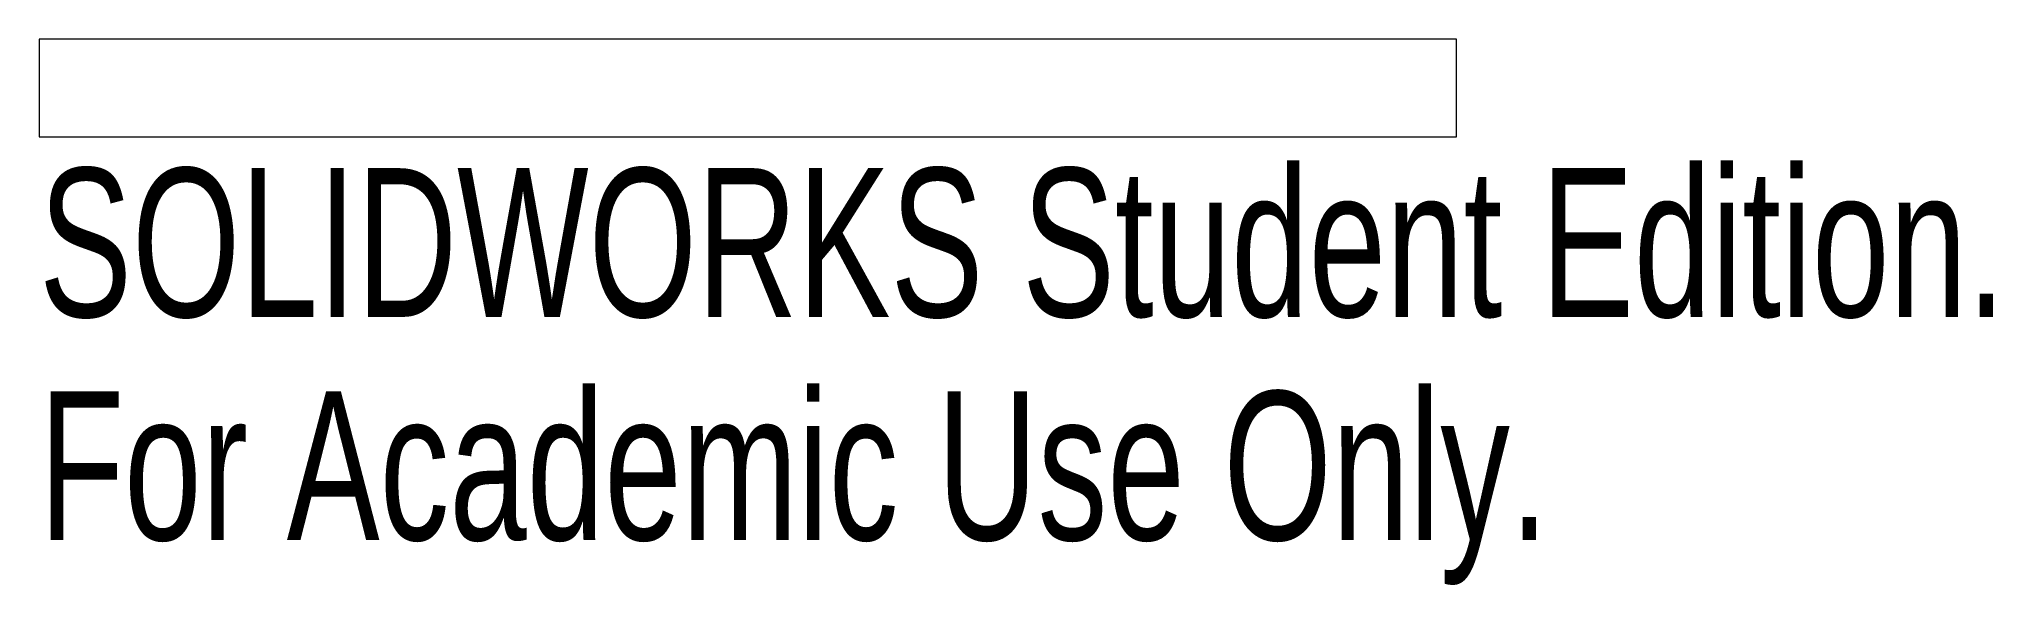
# Model space of a CAD drawing. Header units: inches. Extents: x -1.81 to 0.69, y -0.57 to 0.12.
import ezdxf

# ---------------------------------------------------------------- set-up
doc = ezdxf.new("R2010")
doc.units = ezdxf.units.IN
doc.header["$MEASUREMENT"] = 0
doc.styles.add('SLDTEXTSTYLE0', font='TXT', dxfattribs={"width": 0.7})

msp = doc.modelspace()

# ---------------------------------------------------------------- linework, layer by layer
at = {"color": 7, "linetype": 'Continuous', "lineweight": 15}
for p, q in [((0, 0.125), (-1.8124, 0.125)), ((-1.8124, 0.125), (-1.8124, 0)), ((0, 0), (0, 0.125)), ((-1.8124, 0), (0, 0))]:
    msp.add_line(p, q, dxfattribs=at)

# ---------------------------------------------------------------- texts
at = {"color": 7, "linetype": 'Continuous', "char_height": 0.1903, "attachment_point": 1, "style": 'SLDTEXTSTYLE0'}
for s, insert in [('SOLIDWORKS Student Edition.', (-1.8124, -0.0401)), ('For Academic Use Only.', (-1.8124, -0.3256))]:
    msp.add_mtext(s, dxfattribs=dict(at, insert=insert))

doc.saveas('drawing.dxf')
